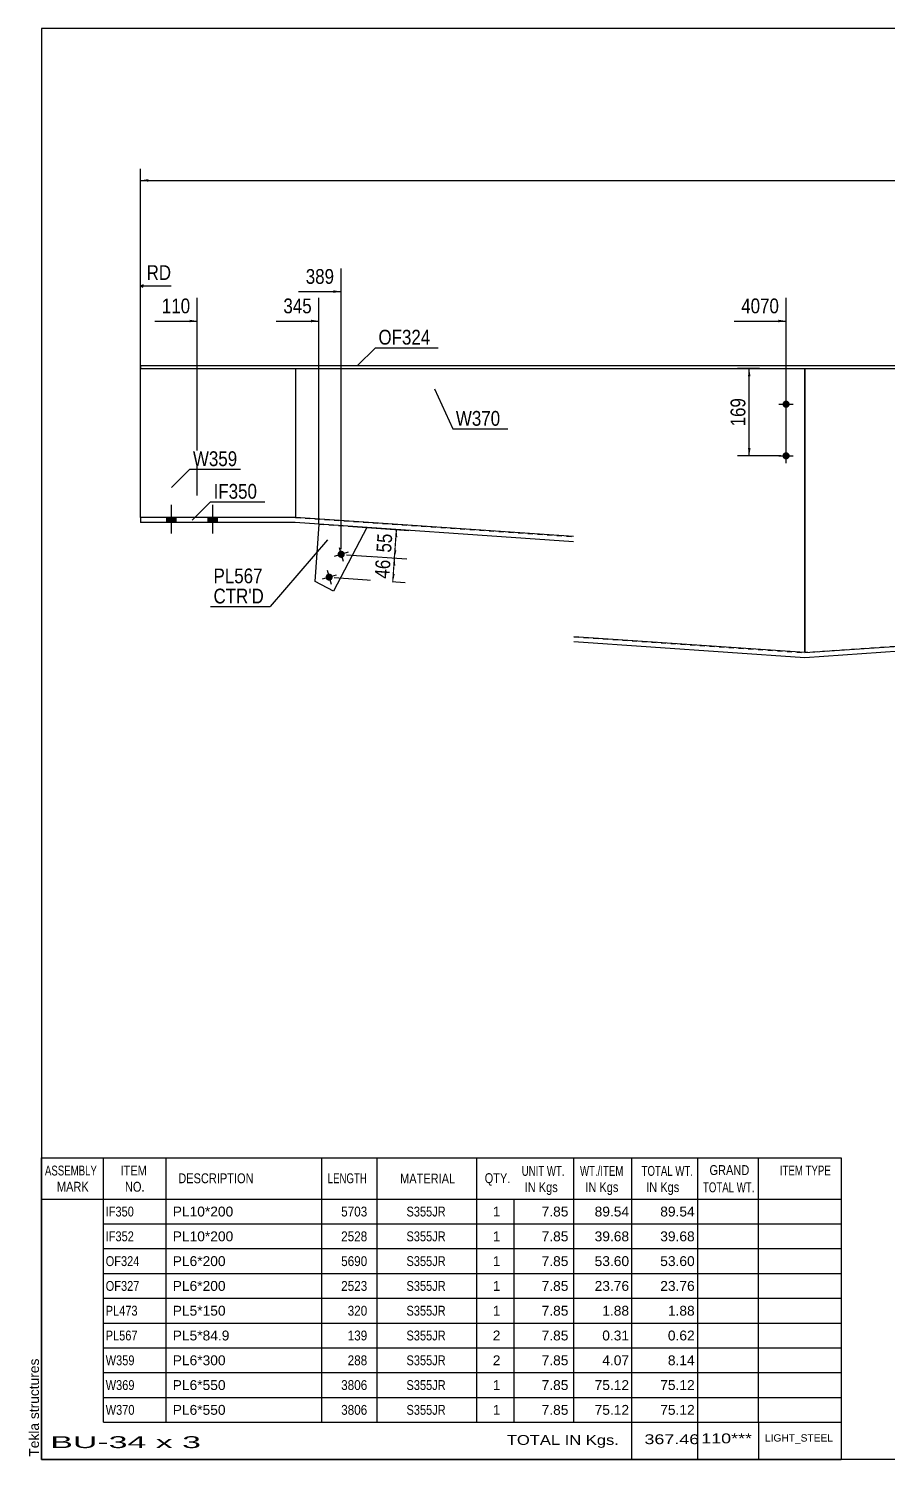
# Model space of a CAD drawing. Header units: millimetres. Extents: x -22 to 381, y -197 to 80.
# Drawn here: x -21.7 to 144.7, y -196.8 to 80.2 of the extents above; entities that cross this region are included whole.
import ezdxf

# ---------------------------------------------------------------- set-up
doc = ezdxf.new("R2010")
doc.units = ezdxf.units.MM
doc.linetypes.add('DXK_LINE_DOT1', pattern=[1.8814, 0.9407, -0.9407])
doc.styles.add('Arial', font='ARIAL.TTF', dxfattribs={"height": 0.2})
doc.styles.add('Arial Narrow', font='ARIALN.TTF', dxfattribs={"height": 0.2})

# ---------------------------------------------------------------- blocks, each defined once
blk = doc.blocks.new('Unknown-626980562-1211')
at = {"color": 5, "linetype": 'Continuous'}
for p, q in [((380.84, 80.23), (-19.16, 80.23)), ((-19.16, 80.23), (-19.16, -196.77)), ((380.84, -196.77), (380.84, 80.23)), ((-19.16, -196.77), (380.84, -196.77))]:
    blk.add_line(p, q, dxfattribs=at)
at = {"color": 174, "linetype": 'Continuous', "style": 'Arial'}
blk.add_text('Tekla structures', height=1.9102, rotation=90, dxfattribs=at).set_placement((-19.66, -196.27))
blk = doc.blocks.new('Part-626980562-4267 - 1232')
at = {"color": 2, "linetype": 'Continuous'}
for p, q in [((0, 15), (0, 14.4)), ((0, 15), (83.87, 15)), ((0, 14.4), (83.87, 14.4)), ((83.97, 15), (168.7, 15)), ((83.97, 14.4), (168.7, 14.4)), ((168.8, 15), (208.8, 15)), ((168.8, 14.4), (208.8, 14.4)), ((208.8, 15), (208.8, 14.4))]:
    blk.add_line(p, q, dxfattribs=at)
blk = doc.blocks.new('Part-626980562-4273 - 1232')
at = {"color": 2, "linetype": 'Continuous'}
for p, q in [((30, 14.4), (30, -14.4)), ((128.7, 14.4), (128.7, -40.6))]:
    blk.add_line(p, q, dxfattribs=at)
at = {"color": 7, "linetype": 'DXK_LINE_DOT1'}
for p, q in [((30, 14.4), (83.87, 14.4)), ((83.97, 14.4), (128.7, 14.4)), ((30, -14.4), (83.87, -18.11)), ((83.97, -37.52), (128.7, -40.6))]:
    blk.add_line(p, q, dxfattribs=at)
blk = doc.blocks.new('Part-626980562-4265 - 1232')
at = {"color": 2, "linetype": 'Continuous'}
for p, q in [((33.85, -26.82), (34.61, -15.72)), ((43.87, -16.36), (37.39, -28.69)), ((37.39, -28.69), (33.85, -26.82))]:
    blk.add_line(p, q, dxfattribs=at)
at = {"color": 7, "linetype": 'DXK_LINE_DOT1'}
blk.add_line((34.61, -15.72), (43.87, -16.36), dxfattribs=at)
blk = doc.blocks.new('Part-626980562-4274 - 1232')
at = {"color": 2, "linetype": 'Continuous'}
for p, q in [((128.7, -40.6), (128.7, 14.4)), ((304.02, 14.4), (304.02, -14.4))]:
    blk.add_line(p, q, dxfattribs=at)
at = {"color": 7, "linetype": 'DXK_LINE_DOT1'}
for p, q in [((128.7, 14.4), (168.7, 14.4)), ((168.8, 14.4), (248.8, 14.4)), ((248.9, 14.4), (304.02, 14.4)), ((304.02, -14.4), (248.9, -18.19)), ((248.8, -26.95), (168.8, -32.45)), ((168.7, -37.85), (128.7, -40.6))]:
    blk.add_line(p, q, dxfattribs=at)
blk = doc.blocks.new('Part-626980562-4275 - 1232')
at = {"color": 2, "linetype": 'Continuous'}
for p, q in [((30, -14.4), (0, -14.4)), ((0, -14.4), (0, -15.4)), ((29.97, -15.4), (0, -15.4)), ((83.87, -19.11), (29.97, -15.4)), ((83.87, -18.11), (30, -14.4)), ((168.8, -32.45), (208.8, -29.7)), ((208.8, -29.7), (208.87, -30.7)), ((208.87, -30.7), (168.8, -33.45)), ((128.7, -40.6), (83.97, -37.52)), ((128.7, -41.6), (83.97, -38.52)), ((128.7, -40.6), (168.7, -37.85)), ((168.7, -38.85), (128.7, -41.6))]:
    blk.add_line(p, q, dxfattribs=at)
blk = doc.blocks.new('Part-626980562-4282 - 1232')
at = {"color": 2, "linetype": 'Continuous'}
for p, q in [((0, -14.4), (0, 14.4)), ((30, 14.4), (30, -14.4))]:
    blk.add_line(p, q, dxfattribs=at)
at = {"color": 7, "linetype": 'DXK_LINE_DOT1'}
for p, q in [((0, 14.4), (30, 14.4)), ((30, -14.4), (0, -14.4))]:
    blk.add_line(p, q, dxfattribs=at)
blk = doc.blocks.new('Bolt-626980562-4284 - 1232')
at = {"linetype": 'Continuous'}
blk.add_hatch(color=3, dxfattribs=at).paths.add_polyline_path([(37.22, -25.79, -1), (35.88, -26.18, -1)])
at = {"color": 3, "linetype": 'Continuous'}
for p, q in [((36.16, -24.64), (36.94, -27.33)), ((37.9, -25.59), (35.21, -26.38))]:
    blk.add_line(p, q, dxfattribs=at)
blk = doc.blocks.new('Bolt-626980562-4285 - 1232')
at = {"linetype": 'Continuous'}
blk.add_hatch(color=3, dxfattribs=at).paths.add_polyline_path([(39.55, -21.36, -1), (38.21, -21.75, -1)])
at = {"color": 3, "linetype": 'Continuous'}
for p, q in [((40.22, -21.17), (37.53, -21.95)), ((38.49, -20.22), (39.27, -22.9))]:
    blk.add_line(p, q, dxfattribs=at)
blk = doc.blocks.new('Bolt-626980562-4288 - 1232')
at = {"linetype": 'Continuous'}
for points in [[(124.37, 7.51, -1), (125.77, 7.51, -1)], [(124.37, -2.49, -1), (125.77, -2.49, -1)]]:
    blk.add_hatch(color=3, dxfattribs=at).paths.add_polyline_path(points)
at = {"color": 3, "linetype": 'Continuous'}
for p, q in [((125.07, 6.11), (125.07, 8.91)), ((123.67, 7.51), (126.47, 7.51)), ((123.67, -2.49), (126.47, -2.49)), ((125.07, -3.89), (125.07, -1.09))]:
    blk.add_line(p, q, dxfattribs=at)
blk = doc.blocks.new('Bolt-626980562-4289 - 1232')
at = {"linetype": 'Continuous'}
for points in [[(5.1, -15.4), (6.9, -15.4), (6.9, -14.4), (5.1, -14.4)], [(5.1, -15.4), (6.9, -15.4), (6.9, -14.4), (5.1, -14.4)], [(13.1, -15.4), (14.9, -15.4), (14.9, -14.4), (13.1, -14.4)], [(13.1, -15.4), (14.9, -15.4), (14.9, -14.4), (13.1, -14.4)]]:
    blk.add_hatch(color=3, dxfattribs=at).paths.add_polyline_path(points)
at = {"color": 3, "linetype": 'Continuous'}
for p, q in [((6, -17.5), (6, -12)), ((6, -17.5), (6, -12)), ((14, -17.5), (14, -12)), ((14, -17.5), (14, -12)), ((5.1, -15.4), (5.1, -14.4)), ((5.1, -15.4), (5.1, -14.4)), ((6.9, -15.4), (6.9, -14.4)), ((6.9, -15.4), (6.9, -14.4)), ((13.1, -15.4), (13.1, -14.4)), ((13.1, -15.4), (13.1, -14.4)), ((14.9, -15.4), (14.9, -14.4)), ((14.9, -15.4), (14.9, -14.4))]:
    blk.add_line(p, q, dxfattribs=at)
blk = doc.blocks.new('StraightDimension-626980562-4998 - 1232')
at = {"linetype": 'Continuous'}
for points in [[(1.5, 50.59), (0, 50.84), (1.5, 51.09)], [(348.52, 51.09), (350.02, 50.84), (348.52, 50.59)]]:
    blk.add_hatch(color=7, dxfattribs=at).paths.add_polyline_path(points)
at = {"color": 7, "linetype": 'Continuous'}
for p, q in [((0, 14.1), (0, 53.09)), ((350.02, 0.85), (350.02, 53.09)), ((0, 50.84), (350.02, 50.84))]:
    blk.add_line(p, q, dxfattribs=at)
at = {"color": 0}
blk.add_wipeout([(179.27, 50.99), (179.27, 55.19), (170.75, 55.19), (170.75, 50.99)], dxfattribs=at)
at = {"color": 3, "style": 'Arial Narrow'}
blk.add_text('8373', height=2.863, dxfattribs=at).set_placement((171.35, 51.59))
blk = doc.blocks.new('StraightDimension-626980562-5397 - 1232')
at = {"linetype": 'Continuous'}
blk.add_hatch(color=7, dxfattribs=at).paths.add_polyline_path([(33.05, 23.86), (34.55, 23.61), (33.05, 23.36)])
at = {"color": 7, "linetype": 'Continuous'}
for p, q in [((34.55, -15.66), (34.55, 28.11)), ((26.31, 23.61), (34.55, 23.61))]:
    blk.add_line(p, q, dxfattribs=at)
at = {"color": 0}
blk.add_wipeout([(33.77, 24.51), (33.77, 28.71), (27.09, 28.71), (27.09, 24.51)], dxfattribs=at)
at = {"color": 3, "style": 'Arial Narrow'}
blk.add_text('345', height=2.863, dxfattribs=at).set_placement((27.69, 25.11))
blk = doc.blocks.new('StraightDimension-626980562-4780 - 1232')
at = {"linetype": 'Continuous'}
for points in [[(48.87, -23.75), (49.22, -22.27), (49.37, -23.78)], [(49.26, -25.36), (48.91, -26.84), (48.76, -25.32)]]:
    blk.add_hatch(color=7, dxfattribs=at).paths.add_polyline_path(points)
at = {"color": 7, "linetype": 'Continuous'}
for p, q in [((39.88, -21.63), (51.62, -22.44)), ((48.91, -26.84), (49.22, -22.27)), ((37.55, -26.05), (51.3, -27))]:
    blk.add_line(p, q, dxfattribs=at)
at = {"color": 0}
blk.add_wipeout([(49.08, -22.12), (44.89, -21.83), (44.56, -26.68), (48.75, -26.97)], dxfattribs=at)
at = {"color": 3, "style": 'Arial Narrow'}
blk.add_text('46', height=2.863, rotation=86.064, dxfattribs=at).set_placement((48.19, -26.33))
blk = doc.blocks.new('StraightDimension-626980562-4779 - 1232')
at = {"linetype": 'Continuous'}
for points in [[(49.25, -18.23), (49.6, -16.75), (49.75, -18.27)], [(49.58, -20.79), (49.22, -22.27), (49.08, -20.76)]]:
    blk.add_hatch(color=7, dxfattribs=at).paths.add_polyline_path(points)
at = {"color": 7, "linetype": 'Continuous'}
for p, q in [((40.26, -16.11), (52, -16.92)), ((49.22, -22.27), (49.6, -16.75)), ((39.88, -21.63), (51.62, -22.44))]:
    blk.add_line(p, q, dxfattribs=at)
at = {"color": 0}
blk.add_wipeout([(49.43, -17.08), (45.24, -16.79), (44.91, -21.64), (49.1, -21.92)], dxfattribs=at)
at = {"color": 3, "style": 'Arial Narrow'}
blk.add_text('55', height=2.863, rotation=86.064, dxfattribs=at).set_placement((48.54, -21.28))
blk = doc.blocks.new('StraightDimension-626980562-5398 - 1232')
at = {"linetype": 'Continuous'}
blk.add_hatch(color=7, dxfattribs=at).paths.add_polyline_path([(9.5, 23.86), (11, 23.61), (9.5, 23.36)])
at = {"color": 7, "linetype": 'Continuous'}
for p, q in [((11, -10.2), (11, 28.11)), ((2.77, 23.61), (11, 23.61))]:
    blk.add_line(p, q, dxfattribs=at)
at = {"color": 0, "linetype": 'Continuous'}
blk.add_wipeout([(6.53, 30.96), (6.53, 35.16), (0.59, 35.16), (0.59, 30.96)], dxfattribs=at)
at = {"color": 7, "linetype": 'Continuous'}
for p, q in [((0, 14.1), (0, 34.86)), ((0.5, 30.61), (0, 30.36)), ((0.5, 30.11), (0, 30.36)), ((5.93, 30.36), (0, 30.36))]:
    blk.add_line(p, q, dxfattribs=at)
at = {"color": 3, "linetype": 'Continuous', "style": 'Arial Narrow'}
blk.add_text('RD', height=2.863, dxfattribs=at).set_placement((1.19, 31.56))
at = {"color": 0}
blk.add_wipeout([(10.22, 24.51), (10.22, 28.71), (3.54, 28.71), (3.54, 24.51)], dxfattribs=at)
at = {"color": 3, "style": 'Arial Narrow'}
blk.add_text('110', height=2.863, dxfattribs=at).set_placement((4.14, 25.11))
blk = doc.blocks.new('StraightDimension-626980562-5396 - 1232')
at = {"linetype": 'Continuous'}
blk.add_hatch(color=7, dxfattribs=at).paths.add_polyline_path([(37.38, 29.56), (38.88, 29.31), (37.38, 29.06)])
at = {"color": 7, "linetype": 'Continuous'}
for p, q in [((38.88, -20.56), (38.88, 33.81)), ((30.64, 29.31), (38.88, 29.31))]:
    blk.add_line(p, q, dxfattribs=at)
at = {"color": 0}
blk.add_wipeout([(38.1, 30.21), (38.1, 34.41), (31.42, 34.41), (31.42, 30.21)], dxfattribs=at)
at = {"color": 3, "style": 'Arial Narrow'}
blk.add_text('389', height=2.863, dxfattribs=at).set_placement((32.02, 30.81))
blk = doc.blocks.new('StraightDimension-626980562-4984 - 1232')
at = {"linetype": 'Continuous'}
for points in [[(117.68, 12.9), (117.93, 14.4), (118.18, 12.9)], [(118.18, -0.99), (117.93, -2.49), (117.68, -0.99)]]:
    blk.add_hatch(color=7, dxfattribs=at).paths.add_polyline_path(points)
at = {"color": 7, "linetype": 'Continuous'}
for p, q in [((119.94, 14.4), (115.68, 14.4)), ((117.93, -2.49), (117.93, 14.4)), ((124.07, -2.49), (115.68, -2.49))]:
    blk.add_line(p, q, dxfattribs=at)
at = {"color": 0}
blk.add_wipeout([(117.78, 9.3), (113.58, 9.3), (113.58, 2.61), (117.78, 2.61)], dxfattribs=at)
at = {"color": 3, "style": 'Arial Narrow'}
blk.add_text('169', height=2.863, rotation=90.0002, dxfattribs=at).set_placement((117.18, 3.21))
blk = doc.blocks.new('StraightDimension-626980562-5395 - 1232')
at = {"linetype": 'Continuous'}
blk.add_hatch(color=7, dxfattribs=at).paths.add_polyline_path([(123.57, 23.86), (125.07, 23.61), (123.57, 23.36)])
at = {"color": 7, "linetype": 'Continuous'}
for p, q in [((125.07, -1.49), (125.07, 28.11)), ((115.01, 23.61), (125.07, 23.61))]:
    blk.add_line(p, q, dxfattribs=at)
at = {"color": 0}
blk.add_wipeout([(124.3, 24.51), (124.3, 28.71), (115.78, 28.71), (115.78, 24.51)], dxfattribs=at)
at = {"color": 3, "style": 'Arial Narrow'}
blk.add_text('4070', height=2.863, dxfattribs=at).set_placement((116.38, 25.11))
blk = doc.blocks.new('CBS_BOM-626980562-6053')
at = {"color": 7, "linetype": 'Continuous'}
for p, q in [((-19.19, -146.4), (-19.19, -138.4)), ((-19.19, -138.4), (135.73, -138.4)), ((-7.19, -146.4), (-7.19, -138.4)), ((5, -146.4), (5, -138.4)), ((35.16, -146.4), (35.16, -138.4)), ((45.84, -146.4), (45.84, -138.4)), ((65.16, -146.4), (65.16, -138.4)), ((83.96, -146.4), (83.96, -138.4)), ((95.17, -146.4), (95.17, -138.4)), ((107.96, -146.4), (107.96, -138.4)), ((119.71, -146.4), (119.71, -138.4)), ((135.73, -138.41), (135.72, -146.39)), ((-19.19, -146.4), (135.73, -146.4)), ((-19.19, -151.2), (-19.19, -146.4)), ((-7.19, -151.2), (-7.19, -146.4)), ((5, -151.2), (5, -146.4)), ((35.16, -151.2), (35.16, -146.4)), ((45.84, -151.2), (45.84, -146.4)), ((65.16, -151.2), (65.16, -146.4)), ((72.42, -151.2), (72.42, -146.4)), ((83.96, -151.2), (83.96, -146.4)), ((95.17, -151.2), (95.17, -146.4)), ((107.96, -151.2), (107.96, -146.4)), ((119.72, -151.2), (119.72, -146.4)), ((135.73, -146.41), (135.73, -151.2)), ((-19.19, -156), (-19.19, -151.2)), ((-7.19, -151.2), (135.73, -151.2)), ((-7.19, -156), (-7.19, -151.2)), ((5, -156), (5, -151.2)), ((35.16, -156), (35.16, -151.2)), ((45.84, -156), (45.84, -151.2)), ((65.16, -156), (65.16, -151.2)), ((72.42, -156), (72.42, -151.2)), ((83.96, -156), (83.96, -151.2)), ((95.17, -156), (95.17, -151.2)), ((107.96, -156), (107.96, -151.2)), ((119.72, -156), (119.72, -151.2)), ((135.73, -151.21), (135.73, -156)), ((-19.19, -160.8), (-19.19, -156)), ((-7.19, -156), (135.73, -156)), ((-7.19, -160.8), (-7.19, -156)), ((5, -160.8), (5, -156)), ((35.16, -160.8), (35.16, -156)), ((45.84, -160.8), (45.84, -156)), ((65.16, -160.8), (65.16, -156)), ((72.42, -160.8), (72.42, -156)), ((83.96, -160.8), (83.96, -156)), ((95.17, -160.8), (95.17, -156)), ((107.96, -160.8), (107.96, -156)), ((119.72, -160.8), (119.72, -156)), ((135.73, -156.01), (135.73, -160.8)), ((-19.19, -165.6), (-19.19, -160.8)), ((-7.19, -160.8), (135.73, -160.8)), ((-7.19, -165.6), (-7.19, -160.8)), ((5, -165.6), (5, -160.8)), ((35.16, -165.6), (35.16, -160.8)), ((45.84, -165.6), (45.84, -160.8)), ((65.16, -165.6), (65.16, -160.8)), ((72.42, -165.6), (72.42, -160.8)), ((83.96, -165.6), (83.96, -160.8)), ((95.17, -165.6), (95.17, -160.8)), ((107.96, -165.6), (107.96, -160.8)), ((119.72, -165.6), (119.72, -160.8)), ((135.73, -160.81), (135.73, -165.6)), ((-19.19, -170.4), (-19.19, -165.6)), ((-7.19, -165.6), (135.73, -165.6)), ((-7.19, -170.4), (-7.19, -165.6)), ((5, -170.4), (5, -165.6)), ((35.16, -170.4), (35.16, -165.6)), ((45.84, -170.4), (45.84, -165.6)), ((65.16, -170.4), (65.16, -165.6)), ((72.42, -170.4), (72.42, -165.6)), ((83.96, -170.4), (83.96, -165.6)), ((95.17, -170.4), (95.17, -165.6)), ((107.96, -170.4), (107.96, -165.6)), ((119.72, -170.4), (119.72, -165.6)), ((135.73, -165.61), (135.73, -170.4)), ((-19.19, -175.2), (-19.19, -170.4)), ((-7.19, -170.4), (135.73, -170.4)), ((-7.19, -175.2), (-7.19, -170.4)), ((5, -175.2), (5, -170.4)), ((35.16, -175.2), (35.16, -170.4)), ((45.84, -175.2), (45.84, -170.4)), ((65.16, -175.2), (65.16, -170.4)), ((72.42, -175.2), (72.42, -170.4)), ((83.96, -175.2), (83.96, -170.4)), ((95.17, -175.2), (95.17, -170.4)), ((107.96, -175.2), (107.96, -170.4)), ((119.72, -175.2), (119.72, -170.4)), ((135.73, -170.41), (135.73, -175.2)), ((-19.19, -180), (-19.19, -175.2)), ((-7.19, -175.2), (135.73, -175.2)), ((-7.19, -180), (-7.19, -175.2)), ((5, -180), (5, -175.2)), ((35.16, -180), (35.16, -175.2)), ((45.84, -180), (45.84, -175.2)), ((65.16, -180), (65.16, -175.2)), ((72.42, -180), (72.42, -175.2)), ((83.96, -180), (83.96, -175.2)), ((95.17, -180), (95.17, -175.2)), ((107.96, -180), (107.96, -175.2)), ((119.72, -180), (119.72, -175.2)), ((135.73, -175.21), (135.73, -180)), ((-19.19, -184.8), (-19.19, -180)), ((-7.19, -180), (135.73, -180)), ((-7.19, -184.8), (-7.19, -180)), ((5, -184.8), (5, -180)), ((35.16, -184.8), (35.16, -180)), ((45.84, -184.8), (45.84, -180)), ((65.16, -184.8), (65.16, -180)), ((72.42, -184.8), (72.42, -180)), ((83.96, -184.8), (83.96, -180)), ((95.17, -184.8), (95.17, -180)), ((107.96, -184.8), (107.96, -180)), ((119.72, -184.8), (119.72, -180)), ((135.73, -180.01), (135.73, -184.8)), ((-19.19, -189.6), (-19.19, -184.8)), ((-7.19, -184.8), (135.73, -184.8)), ((-7.19, -189.6), (-7.19, -184.8)), ((5, -189.6), (5, -184.8)), ((35.16, -189.6), (35.16, -184.8)), ((45.84, -189.6), (45.84, -184.8)), ((65.16, -189.6), (65.16, -184.8)), ((72.42, -189.6), (72.42, -184.8)), ((83.96, -189.6), (83.96, -184.8)), ((95.17, -189.6), (95.17, -184.8)), ((107.96, -189.6), (107.96, -184.8)), ((119.72, -189.6), (119.72, -184.8)), ((135.73, -184.81), (135.73, -189.6)), ((-19.19, -196.8), (-19.19, -189.62)), ((-7.19, -189.6), (135.73, -189.6)), ((95.17, -196.8), (95.17, -189.62)), ((107.96, -196.8), (107.96, -189.62)), ((119.76, -196.8), (119.76, -189.62)), ((135.73, -189.6), (135.73, -196.8)), ((-19.19, -196.8), (135.73, -196.8))]:
    blk.add_line(p, q, dxfattribs=at)
at = {"color": 3, "linetype": 'Continuous', "style": 'Arial'}
for s, height, width, p in [('ASSEMBLY', 1.91, 0.7, (-18.51, -141.83)), ('ITEM', 1.91, 0.8, (-3.87, -141.83)), ('UNIT WT.', 1.91, 0.7, (73.85, -141.9)), ('WT./ITEM', 1.91, 0.7, (85.14, -141.9)), ('TOTAL WT.', 1.91, 0.7, (97.08, -141.9)), ('GRAND', 1.91, 0.8, (110.23, -141.74)), ('ITEM TYPE', 1.91, 0.7, (123.87, -141.82)), ('MARK', 1.91, 0.8, (-16.19, -144.97)), ('NO.', 1.91, 0.8, (-3.01, -144.97)), ('DESCRIPTION', 1.9102, 0.8, (7.32, -143.33)), ('LENGTH', 1.91, 0.7, (36.27, -143.33)), ('MATERIAL', 1.91, 0.8, (50.29, -143.38)), ('QTY.', 1.91, 0.8, (66.68, -143.3)), ('IN Kgs', 1.91, 0.8, (74.43, -145.04)), ('IN Kgs', 1.91, 0.8, (86.18, -145.04)), ('IN Kgs', 1.91, 0.8, (97.97, -145.04)), ('TOTAL WT.', 1.91, 0.7, (108.97, -145.08))]:
    blk.add_text(s, height=height, dxfattribs=dict(at, width=width)).set_placement(p)
at = {"color": 7, "linetype": 'Continuous', "style": 'Arial'}
for s, width, p in [('IF350', 0.8, (-6.74, -149.77)), ('5703', 0.85, (38.88, -149.77)), ('S355JR', 0.8, (51.53, -149.77)), ('IF352', 0.8, (-6.74, -154.57)), ('2528', 0.85, (38.88, -154.57)), ('S355JR', 0.8, (51.53, -154.57)), ('OF324', 0.8, (-6.74, -159.37)), ('5690', 0.85, (38.88, -159.37)), ('S355JR', 0.8, (51.53, -159.37)), ('OF327', 0.8, (-6.74, -164.17)), ('2523', 0.85, (38.88, -164.17)), ('S355JR', 0.8, (51.53, -164.17)), ('PL473', 0.8, (-6.74, -168.97)), ('320', 0.85, (40.14, -168.97)), ('S355JR', 0.8, (51.53, -168.97)), ('PL567', 0.8, (-6.74, -173.77)), ('139', 0.85, (40.14, -173.77)), ('S355JR', 0.8, (51.53, -173.77)), ('W359', 0.8, (-6.74, -178.57)), ('288', 0.85, (40.14, -178.57)), ('S355JR', 0.8, (51.53, -178.57)), ('W369', 0.8, (-6.74, -183.37)), ('3806', 0.85, (38.88, -183.37)), ('S355JR', 0.8, (51.53, -183.37)), ('W370', 0.8, (-6.74, -188.17)), ('3806', 0.85, (38.88, -188.17)), ('S355JR', 0.8, (51.53, -188.17))]:
    blk.add_text(s, height=1.91, dxfattribs=dict(at, width=width)).set_placement(p)
for s, p in [('PL10*200', (6.25, -149.77)), ('1', (68.25, -149.77)), ('7.85', (77.71, -149.77)), ('89.54', (87.98, -149.77)), ('89.54', (100.69, -149.77)), ('PL10*200', (6.25, -154.57)), ('1', (68.25, -154.57)), ('7.85', (77.71, -154.57)), ('39.68', (87.98, -154.57)), ('39.68', (100.69, -154.57)), ('PL6*200', (6.25, -159.37)), ('1', (68.25, -159.37)), ('7.85', (77.71, -159.37)), ('53.60', (87.98, -159.37)), ('53.60', (100.69, -159.37)), ('PL6*200', (6.25, -164.17)), ('1', (68.25, -164.17)), ('7.85', (77.71, -164.17)), ('23.76', (87.98, -164.17)), ('23.76', (100.69, -164.17)), ('PL5*150', (6.25, -168.97)), ('1', (68.25, -168.97)), ('7.85', (77.71, -168.97)), ('1.88', (89.46, -168.97)), ('1.88', (102.17, -168.97)), ('PL5*84.9', (6.25, -173.77)), ('2', (68.25, -173.77)), ('7.85', (77.71, -173.77)), ('0.31', (89.46, -173.77)), ('0.62', (102.17, -173.77)), ('PL6*300', (6.25, -178.57)), ('2', (68.25, -178.57)), ('7.85', (77.71, -178.57)), ('4.07', (89.46, -178.57)), ('8.14', (102.17, -178.57)), ('PL6*550', (6.25, -183.37)), ('1', (68.25, -183.37)), ('7.85', (77.71, -183.37)), ('75.12', (87.98, -183.37)), ('75.12', (100.69, -183.37)), ('PL6*550', (6.25, -188.17)), ('1', (68.25, -188.17)), ('7.85', (77.71, -188.17)), ('75.12', (87.98, -188.17)), ('75.12', (100.69, -188.17))]:
    blk.add_text(s, height=1.91, dxfattribs=at).set_placement(p)
at = {"color": 6, "linetype": 'Continuous', "style": 'Arial'}
for s, height, width, p in [('BU-34 x 3', 2.292, 2.05, (-17.47, -194.61)), ('TOTAL IN Kgs.', 1.9102, 1.2, (70.97, -194)), ('367.46', 1.91, 1.3, (97.63, -193.85)), ('110***', 1.91, 1.3, (108.63, -193.69))]:
    blk.add_text(s, height=height, dxfattribs=dict(at, width=width)).set_placement(p)
blk.add_text('LIGHT_STEEL', height=1.4135, dxfattribs=at).set_placement((120.98, -193.35))
blk = doc.blocks.new('Mark-626980562-4298 - 1232')
at = {"color": 0}
blk.add_wipeout([(23.65, -27.17), (23.65, -24.17), (14.15, -24.17), (14.15, -27.17)], dxfattribs=at)
blk.add_wipeout([(23.65, -27.17), (23.65, -24.17), (14.15, -24.17), (14.15, -27.17)], dxfattribs=at)
blk.add_wipeout([(23.9, -31.07), (23.9, -28.07), (14.15, -28.07), (14.15, -31.07)], dxfattribs=at)
blk.add_wipeout([(23.9, -31.07), (23.9, -28.07), (14.15, -28.07), (14.15, -31.07)], dxfattribs=at)
at = {"color": 7, "linetype": 'Continuous'}
for p in [(36.21, -18.77), (13.55, -31.67)]:
    blk.add_line(p, (25.15, -31.67), dxfattribs=at)
at = {"color": 3, "style": 'Arial Narrow'}
blk.add_text('PL567', height=2.863, dxfattribs=at).set_placement((14.15, -27.17))
at = {"color": 1, "style": 'Arial Narrow'}
blk.add_text("CTR'D", height=2.863, dxfattribs=at).set_placement((14.15, -31.07))
blk = doc.blocks.new('Mark-626980562-4304 - 1232')
at = {"color": 0}
blk.add_wipeout([(56.15, 19.05), (56.15, 22.05), (46.1, 22.05), (46.1, 19.05)], dxfattribs=at)
blk.add_wipeout([(56.15, 19.05), (56.15, 22.05), (46.1, 22.05), (46.1, 19.05)], dxfattribs=at)
at = {"color": 7, "linetype": 'Continuous'}
for p, q in [((41.96, 14.91), (45.5, 18.45)), ((45.5, 18.45), (57.65, 18.45))]:
    blk.add_line(p, q, dxfattribs=at)
at = {"color": 3, "style": 'Arial Narrow'}
blk.add_text('OF324', height=2.863, dxfattribs=at).set_placement((46.1, 19.05))
blk = doc.blocks.new('Mark-626980562-4310 - 1232')
at = {"color": 0}
blk.add_wipeout([(69.68, 3.33), (69.68, 6.33), (61.1, 6.33), (61.1, 3.33)], dxfattribs=at)
blk.add_wipeout([(69.68, 3.33), (69.68, 6.33), (61.1, 6.33), (61.1, 3.33)], dxfattribs=at)
at = {"color": 7, "linetype": 'Continuous'}
for p, q in [((56.96, 10.47), (60.5, 2.73)), ((60.5, 2.73), (71.18, 2.73))]:
    blk.add_line(p, q, dxfattribs=at)
at = {"color": 3, "style": 'Arial Narrow'}
blk.add_text('W370', height=2.863, dxfattribs=at).set_placement((61.1, 3.33))
blk = doc.blocks.new('Mark-626980562-4316 - 1232')
at = {"color": 0}
blk.add_wipeout([(22.57, -10.79), (22.57, -7.79), (14.17, -7.79), (14.17, -10.79)], dxfattribs=at)
blk.add_wipeout([(22.57, -10.79), (22.57, -7.79), (14.17, -7.79), (14.17, -10.79)], dxfattribs=at)
at = {"color": 7, "linetype": 'Continuous'}
for p, q in [((10.03, -14.92), (13.57, -11.39)), ((13.57, -11.39), (24.07, -11.39))]:
    blk.add_line(p, q, dxfattribs=at)
at = {"color": 3, "style": 'Arial Narrow'}
blk.add_text('IF350', height=2.863, dxfattribs=at).set_placement((14.17, -10.79))
blk = doc.blocks.new('Mark-626980562-4325 - 1232')
at = {"color": 0}
blk.add_wipeout([(18.75, -4.48), (18.75, -1.48), (10.16, -1.48), (10.16, -4.48)], dxfattribs=at)
blk.add_wipeout([(18.75, -4.48), (18.75, -1.48), (10.16, -1.48), (10.16, -4.48)], dxfattribs=at)
at = {"color": 7, "linetype": 'Continuous'}
for p, q in [((6.03, -8.61), (9.56, -5.08)), ((9.56, -5.08), (19.35, -5.08))]:
    blk.add_line(p, q, dxfattribs=at)
at = {"color": 3, "style": 'Arial Narrow'}
blk.add_text('W359', height=2.863, dxfattribs=at).set_placement((10.16, -4.48))

msp = doc.modelspace()

# ---------------------------------------------------------------- block references
for name in ['Unknown-626980562-1211', 'Part-626980562-4267 - 1232', 'Part-626980562-4282 - 1232', 'Part-626980562-4273 - 1232', 'Part-626980562-4274 - 1232', 'Bolt-626980562-4288 - 1232', 'Bolt-626980562-4289 - 1232', 'Part-626980562-4275 - 1232', 'Part-626980562-4265 - 1232', 'Bolt-626980562-4285 - 1232', 'Bolt-626980562-4284 - 1232', 'CBS_BOM-626980562-6053']:
    msp.add_blockref(name, (0, 0))

# ---------------------------------------------------------------- next in the draw order: block references
for name in ['StraightDimension-626980562-4998 - 1232', 'StraightDimension-626980562-4780 - 1232']:
    msp.add_blockref(name, (0, 0))

# ---------------------------------------------------------------- next in the draw order: block references
for name in ['StraightDimension-626980562-5398 - 1232', 'StraightDimension-626980562-5397 - 1232', 'Mark-626980562-4304 - 1232', 'StraightDimension-626980562-4984 - 1232', 'Mark-626980562-4310 - 1232', 'StraightDimension-626980562-4779 - 1232']:
    msp.add_blockref(name, (0, 0))

# ---------------------------------------------------------------- next in the draw order: block references
for name in ['StraightDimension-626980562-5396 - 1232', 'StraightDimension-626980562-5395 - 1232', 'Mark-626980562-4316 - 1232']:
    msp.add_blockref(name, (0, 0))

# ---------------------------------------------------------------- next in the draw order: block references
for name in ['Mark-626980562-4325 - 1232', 'Mark-626980562-4298 - 1232']:
    msp.add_blockref(name, (0, 0))

doc.saveas('drawing.dxf')
